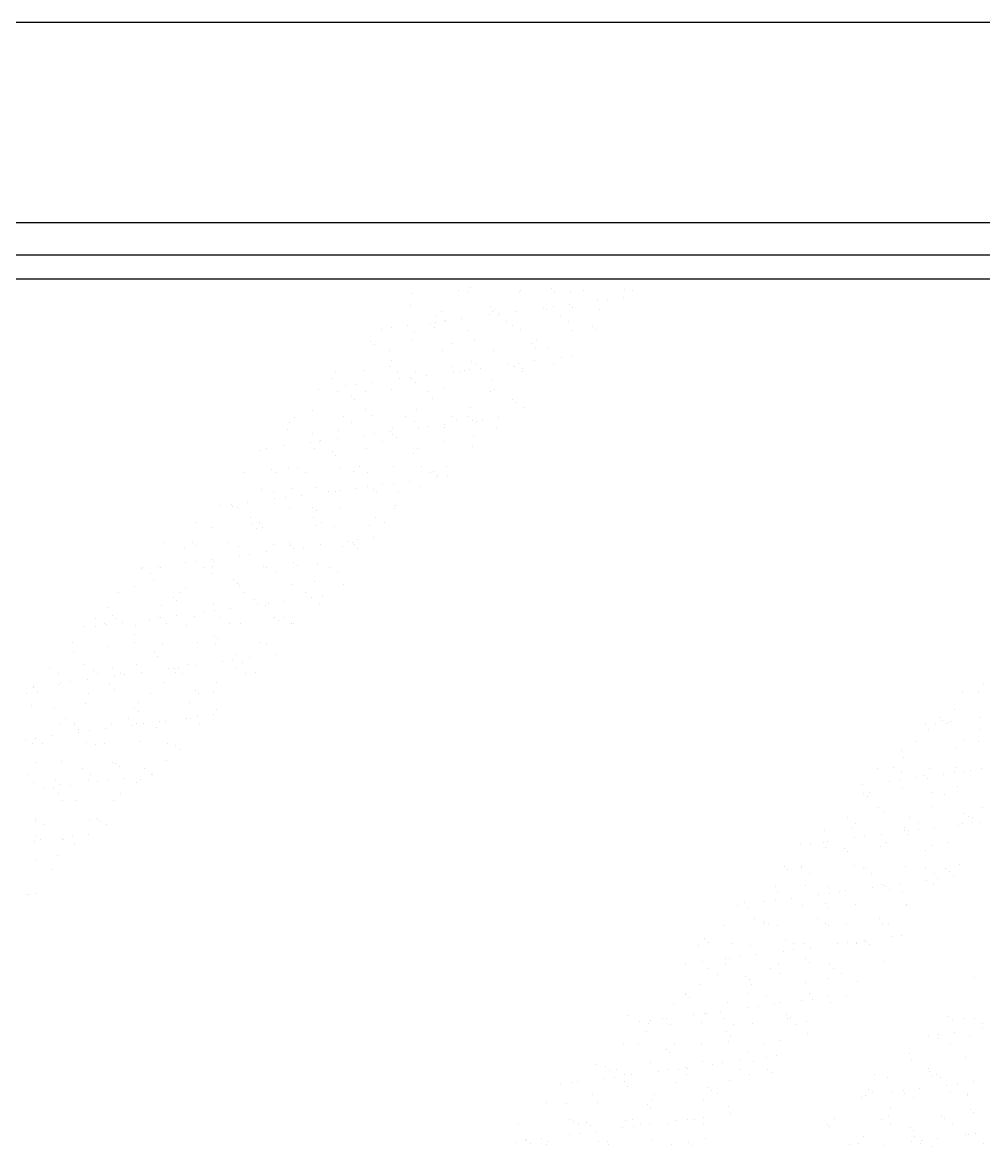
# Model space of a CAD drawing. Header units: inches. Extents: x 11.8 to 54.3, y 10.8 to 35.6.
# Drawn here: x 38.1933 to 38.433, y 29.279 to 29.5593 of the extents above; entities that cross this region are included whole.
import ezdxf

# ---------------------------------------------------------------- set-up
doc = ezdxf.new("R2010")
doc.units = ezdxf.units.IN
doc.header["$MEASUREMENT"] = 0
doc.layers.add('02', color=2, linetype='Continuous')

msp = doc.modelspace()

# ---------------------------------------------------------------- linework, layer by layer
at = {"layer": '02'}
for p, q in [((38.6717, 29.55934), (37.7767, 29.55934)), ((38.5727, 29.50934), (37.8767, 29.50934)), ((38.5627, 29.50134), (37.8867, 29.50134)), ((38.5567, 29.49534), (37.8927, 29.49534)), ((38.30203, 29.49246), (38.30203, 29.49246)), ((38.30517, 29.49316), (38.30517, 29.49316)), ((38.31727, 29.49233), (38.31727, 29.49233)), ((38.3176, 29.49249), (38.3176, 29.49249)), ((38.32518, 29.49299), (38.32518, 29.49299)), ((38.33006, 29.49227), (38.33006, 29.49227)), ((38.33317, 29.49252), (38.33317, 29.49252)), ((38.34356, 29.49276), (38.34356, 29.49276)), ((38.34548, 29.49255), (38.34548, 29.49255)), ((38.29067, 29.49168), (38.29067, 29.49168)), ((38.30418, 29.49217), (38.30418, 29.49217)), ((38.3261, 29.49215), (38.3261, 29.49215)), ((38.33661, 29.48995), (38.33661, 29.48995)), ((38.33921, 29.49029), (38.33921, 29.49029)), ((38.34328, 29.49083), (38.34328, 29.49083)), ((38.29014, 29.48878), (38.29014, 29.48878)), ((38.29773, 29.48722), (38.29773, 29.48722)), ((38.31015, 29.4886), (38.31015, 29.4886)), ((38.31052, 29.48716), (38.31052, 29.48716)), ((38.31107, 29.48776), (38.31107, 29.48776)), ((38.3123, 29.48675), (38.3123, 29.48675)), ((38.31636, 29.48728), (38.31636, 29.48728)), ((38.32315, 29.48818), (38.32315, 29.48818)), ((38.32403, 29.48765), (38.32403, 29.48765)), ((38.32576, 29.48852), (38.32576, 29.48852)), ((38.32982, 29.48906), (38.32982, 29.48906)), ((38.33045, 29.48816), (38.33045, 29.48816)), ((38.33712, 29.48781), (38.33712, 29.48781)), ((38.29512, 29.48422), (38.29512, 29.48422)), ((38.29624, 29.48463), (38.29624, 29.48463)), ((38.29636, 29.48612), (38.29636, 29.48612)), ((38.29847, 29.48478), (38.29847, 29.48478)), ((38.29884, 29.48498), (38.29884, 29.48498)), ((38.3029, 29.48551), (38.3029, 29.48551)), ((38.30969, 29.48641), (38.30969, 29.48641)), ((38.31193, 29.48615), (38.31193, 29.48615)), ((38.31404, 29.4848), (38.31404, 29.4848)), ((38.31542, 29.48377), (38.31542, 29.48377)), ((38.32751, 29.48618), (38.32751, 29.48618)), ((38.32961, 29.48483), (38.32961, 29.48483)), ((38.28278, 29.48286), (38.28278, 29.48286)), ((38.28538, 29.4832), (38.28538, 29.4832)), ((38.28944, 29.48374), (38.28944, 29.48374)), ((38.29099, 29.48205), (38.29099, 29.48205)), ((38.29604, 29.48337), (38.29604, 29.48337)), ((38.30449, 29.48253), (38.30449, 29.48253)), ((38.31758, 29.4827), (38.31758, 29.4827)), ((38.33037, 29.48264), (38.33037, 29.48264)), ((38.33543, 29.4836), (38.33543, 29.4836)), ((38.33635, 29.48276), (38.33635, 29.48276)), ((38.28009, 29.47983), (38.28009, 29.47983)), ((38.28101, 29.47898), (38.28101, 29.47898)), ((38.29049, 29.47991), (38.29049, 29.47991)), ((38.30039, 29.47939), (38.30039, 29.47939)), ((38.30606, 29.47994), (38.30606, 29.47994)), ((38.32039, 29.47921), (38.32039, 29.47921)), ((38.32132, 29.47837), (38.32132, 29.47837)), ((38.32163, 29.47997), (38.32163, 29.47997)), ((38.28496, 29.47742), (38.28496, 29.47742)), ((38.29805, 29.47759), (38.29805, 29.47759)), ((38.31084, 29.47753), (38.31084, 29.47753)), ((38.32434, 29.47801), (38.32434, 29.47801)), ((38.32776, 29.47584), (38.32776, 29.47584)), ((38.33037, 29.47618), (38.33037, 29.47618)), ((38.28483, 29.47357), (38.28483, 29.47357)), ((38.28536, 29.475), (38.28536, 29.475)), ((38.3004, 29.4736), (38.3004, 29.4736)), ((38.30345, 29.47264), (38.30345, 29.47264)), ((38.30481, 29.4729), (38.30481, 29.4729)), ((38.30536, 29.47482), (38.30536, 29.47482)), ((38.30629, 29.47398), (38.30629, 29.47398)), ((38.30751, 29.47317), (38.30751, 29.47317)), ((38.3143, 29.47407), (38.3143, 29.47407)), ((38.31597, 29.47363), (38.31597, 29.47363)), ((38.31691, 29.47441), (38.31691, 29.47441)), ((38.3179, 29.47307), (38.3179, 29.47307)), ((38.32097, 29.47494), (38.32097, 29.47494)), ((38.32567, 29.47438), (38.32567, 29.47438)), ((38.27033, 29.47061), (38.27033, 29.47061)), ((38.27137, 29.4722), (38.27137, 29.4722)), ((38.27851, 29.47247), (38.27851, 29.47247)), ((38.28694, 29.47223), (38.28694, 29.47223)), ((38.28739, 29.47052), (38.28739, 29.47052)), ((38.28999, 29.47087), (38.28999, 29.47087)), ((38.29033, 29.47044), (38.29033, 29.47044)), ((38.2913, 29.47241), (38.2913, 29.47241)), ((38.29405, 29.4714), (38.29405, 29.4714)), ((38.30085, 29.47229), (38.30085, 29.47229)), ((38.30251, 29.47226), (38.30251, 29.47226)), ((38.31064, 29.46999), (38.31064, 29.46999)), ((38.31808, 29.47228), (38.31808, 29.47228)), ((38.26714, 29.46786), (38.26714, 29.46786)), ((38.27177, 29.4673), (38.27177, 29.4673)), ((38.27393, 29.46875), (38.27393, 29.46875)), ((38.27653, 29.46909), (38.27653, 29.46909)), ((38.27896, 29.46736), (38.27896, 29.46736)), ((38.2806, 29.46963), (38.2806, 29.46963)), ((38.28527, 29.46779), (38.28527, 29.46779)), ((38.29126, 29.46959), (38.29126, 29.46959)), ((38.29453, 29.46739), (38.29453, 29.46739)), ((38.29836, 29.46795), (38.29836, 29.46795)), ((38.3101, 29.46742), (38.3101, 29.46742)), ((38.31115, 29.46789), (38.31115, 29.46789)), ((38.2753, 29.46605), (38.2753, 29.46605)), ((38.27622, 29.4652), (38.27622, 29.4652)), ((38.29561, 29.46561), (38.29561, 29.46561)), ((38.31561, 29.46543), (38.31561, 29.46543)), ((38.31653, 29.46459), (38.31653, 29.46459)), ((38.26574, 29.46267), (38.26574, 29.46267)), ((38.27883, 29.46284), (38.27883, 29.46284)), ((38.29162, 29.46278), (38.29162, 29.46278)), ((38.30512, 29.46326), (38.30512, 29.46326)), ((38.31821, 29.46343), (38.31821, 29.46343)), ((38.25984, 29.45965), (38.25984, 29.45965)), ((38.26119, 29.46082), (38.26119, 29.46082)), ((38.2733, 29.46102), (38.2733, 29.46102)), ((38.27541, 29.45968), (38.27541, 29.45968)), ((38.28057, 29.46122), (38.28057, 29.46122)), ((38.28887, 29.46105), (38.28887, 29.46105)), ((38.29098, 29.45971), (38.29098, 29.45971)), ((38.29866, 29.45906), (38.29866, 29.45906)), ((38.30058, 29.46105), (38.30058, 29.46105)), ((38.3015, 29.4602), (38.3015, 29.4602)), ((38.30444, 29.46108), (38.30444, 29.46108)), ((38.30546, 29.45996), (38.30546, 29.45996)), ((38.30655, 29.45973), (38.30655, 29.45973)), ((38.30806, 29.4603), (38.30806, 29.4603)), ((38.31212, 29.46083), (38.31212, 29.46083)), ((38.25929, 29.45773), (38.25929, 29.45773)), ((38.26554, 29.45683), (38.26554, 29.45683)), ((38.27209, 29.45766), (38.27209, 29.45766)), ((38.27854, 29.45641), (38.27854, 29.45641)), ((38.28114, 29.45675), (38.28114, 29.45675)), ((38.28521, 29.45729), (38.28521, 29.45729)), ((38.28555, 29.45666), (38.28555, 29.45666)), ((38.28559, 29.45815), (38.28559, 29.45815)), ((38.28647, 29.45581), (38.28647, 29.45581)), ((38.292, 29.45818), (38.292, 29.45818)), ((38.2946, 29.45853), (38.2946, 29.45853)), ((38.29868, 29.45832), (38.29868, 29.45832)), ((38.30585, 29.45622), (38.30585, 29.45622)), ((38.31147, 29.45826), (38.31147, 29.45826)), ((38.25422, 29.45321), (38.25422, 29.45321)), ((38.25829, 29.45375), (38.25829, 29.45375)), ((38.26508, 29.45464), (38.26508, 29.45464)), ((38.26606, 29.45304), (38.26606, 29.45304)), ((38.26743, 29.45481), (38.26743, 29.45481)), ((38.26768, 29.45498), (38.26768, 29.45498)), ((38.27175, 29.45552), (38.27175, 29.45552)), ((38.27914, 29.45321), (38.27914, 29.45321)), ((38.283, 29.45484), (38.283, 29.45484)), ((38.29193, 29.45314), (38.29193, 29.45314)), ((38.29857, 29.45487), (38.29857, 29.45487)), ((38.30544, 29.45363), (38.30544, 29.45363)), ((38.25255, 29.45255), (38.25255, 29.45255)), ((38.27052, 29.45227), (38.27052, 29.45227)), ((38.27144, 29.45142), (38.27144, 29.45142)), ((38.29082, 29.45183), (38.29082, 29.45183)), ((38.25549, 29.44788), (38.25549, 29.44788)), ((38.25961, 29.44809), (38.25961, 29.44809)), ((38.26177, 29.44847), (38.26177, 29.44847)), ((38.2724, 29.44803), (38.2724, 29.44803)), ((38.27579, 29.44744), (38.27579, 29.44744)), ((38.27734, 29.4485), (38.27734, 29.4485)), ((38.2859, 29.44852), (38.2859, 29.44852)), ((38.29291, 29.44853), (38.29291, 29.44853)), ((38.29899, 29.44868), (38.29899, 29.44868)), ((38.2483, 29.4471), (38.2483, 29.4471)), ((38.25641, 29.44704), (38.25641, 29.44704)), ((38.26387, 29.44713), (38.26387, 29.44713)), ((38.27945, 29.44716), (38.27945, 29.44716)), ((38.28982, 29.44495), (38.28982, 29.44495)), ((38.29502, 29.44719), (38.29502, 29.44719)), ((38.2958, 29.44727), (38.2958, 29.44727)), ((38.29661, 29.44585), (38.29661, 29.44585)), ((38.29672, 29.44642), (38.29672, 29.44642)), ((38.29921, 29.44619), (38.29921, 29.44619)), ((38.25287, 29.44292), (38.25287, 29.44292)), ((38.25589, 29.44227), (38.25589, 29.44227)), ((38.26076, 29.44305), (38.26076, 29.44305)), ((38.26637, 29.4434), (38.26637, 29.4434)), ((38.26969, 29.4423), (38.26969, 29.4423)), ((38.27147, 29.44229), (38.27147, 29.44229)), ((38.27229, 29.44264), (38.27229, 29.44264)), ((38.27636, 29.44318), (38.27636, 29.44318)), ((38.27946, 29.44357), (38.27946, 29.44357)), ((38.28077, 29.44288), (38.28077, 29.44288)), ((38.28169, 29.44203), (38.28169, 29.44203)), ((38.28315, 29.44407), (38.28315, 29.44407)), ((38.28575, 29.44442), (38.28575, 29.44442)), ((38.28704, 29.44232), (38.28704, 29.44232)), ((38.29225, 29.44351), (38.29225, 29.44351)), ((38.24537, 29.4391), (38.24537, 29.4391)), ((38.24944, 29.43964), (38.24944, 29.43964)), ((38.25623, 29.44053), (38.25623, 29.44053)), ((38.25883, 29.44087), (38.25883, 29.44087)), ((38.2629, 29.44141), (38.2629, 29.44141)), ((38.24277, 29.43876), (38.24277, 29.43876)), ((38.24573, 29.43866), (38.24573, 29.43866)), ((38.24684, 29.43829), (38.24684, 29.43829)), ((38.25992, 29.43846), (38.25992, 29.43846)), ((38.26574, 29.43849), (38.26574, 29.43849)), ((38.26666, 29.43765), (38.26666, 29.43765)), ((38.27272, 29.4384), (38.27272, 29.4384)), ((38.28604, 29.43805), (38.28604, 29.43805)), ((38.28622, 29.43888), (38.28622, 29.43888)), ((38.23677, 29.43455), (38.23677, 29.43455)), ((38.24039, 29.43334), (38.24039, 29.43334)), ((38.25023, 29.43592), (38.25023, 29.43592)), ((38.25071, 29.4341), (38.25071, 29.4341)), ((38.25234, 29.43458), (38.25234, 29.43458)), ((38.2658, 29.43595), (38.2658, 29.43595)), ((38.26669, 29.43377), (38.26669, 29.43377)), ((38.26791, 29.43461), (38.26791, 29.43461)), ((38.27101, 29.43366), (38.27101, 29.43366)), ((38.27977, 29.43394), (38.27977, 29.43394)), ((38.28138, 29.43598), (38.28138, 29.43598)), ((38.28348, 29.43464), (38.28348, 29.43464)), ((38.25163, 29.43326), (38.25163, 29.43326)), ((38.25318, 29.43328), (38.25318, 29.43328)), ((38.28097, 29.43084), (38.28097, 29.43084)), ((38.22879, 29.42969), (38.22879, 29.42969)), ((38.23365, 29.42817), (38.23365, 29.42817)), ((38.23568, 29.42971), (38.23568, 29.42971)), ((38.2366, 29.42887), (38.2366, 29.42887)), ((38.24436, 29.42972), (38.24436, 29.42972)), ((38.24715, 29.42866), (38.24715, 29.42866)), ((38.25598, 29.42927), (38.25598, 29.42927)), ((38.25993, 29.42974), (38.25993, 29.42974)), ((38.26024, 29.42882), (38.26024, 29.42882)), ((38.26084, 29.42819), (38.26084, 29.42819)), ((38.26344, 29.42853), (38.26344, 29.42853)), ((38.26751, 29.42907), (38.26751, 29.42907)), ((38.27303, 29.42876), (38.27303, 29.42876)), ((38.2743, 29.42996), (38.2743, 29.42996)), ((38.2755, 29.42977), (38.2755, 29.42977)), ((38.27599, 29.4291), (38.27599, 29.4291)), ((38.2769, 29.43031), (38.2769, 29.43031)), ((38.27691, 29.42825), (38.27691, 29.42825)), ((38.23652, 29.42499), (38.23652, 29.42499)), ((38.24059, 29.42552), (38.24059, 29.42552)), ((38.24738, 29.42642), (38.24738, 29.42642)), ((38.24998, 29.42676), (38.24998, 29.42676)), ((38.25405, 29.4273), (38.25405, 29.4273)), ((38.22307, 29.42322), (38.22307, 29.42322)), ((38.22313, 29.42335), (38.22313, 29.42335)), ((38.22713, 29.42375), (38.22713, 29.42375)), ((38.22762, 29.42354), (38.22762, 29.42354)), ((38.23392, 29.42465), (38.23392, 29.42465)), ((38.2387, 29.42337), (38.2387, 29.42337)), ((38.24071, 29.42371), (38.24071, 29.42371)), ((38.24095, 29.42488), (38.24095, 29.42488)), ((38.2535, 29.42365), (38.2535, 29.42365)), ((38.25427, 29.4234), (38.25427, 29.4234)), ((38.26096, 29.42471), (38.26096, 29.42471)), ((38.26188, 29.42387), (38.26188, 29.42387)), ((38.267, 29.42414), (38.267, 29.42414)), ((38.26984, 29.42343), (38.26984, 29.42343)), ((38.22524, 29.422), (38.22524, 29.422)), ((38.22592, 29.42049), (38.22592, 29.42049)), ((38.24081, 29.42203), (38.24081, 29.42203)), ((38.24592, 29.42032), (38.24592, 29.42032)), ((38.24685, 29.41948), (38.24685, 29.41948)), ((38.25638, 29.42206), (38.25638, 29.42206)), ((38.26623, 29.41988), (38.26623, 29.41988)), ((38.27195, 29.42209), (38.27195, 29.42209)), ((38.21726, 29.41714), (38.21726, 29.41714)), ((38.22117, 29.4186), (38.22117, 29.4186)), ((38.23283, 29.41717), (38.23283, 29.41717)), ((38.23396, 29.41854), (38.23396, 29.41854)), ((38.24747, 29.41902), (38.24747, 29.41902)), ((38.2484, 29.4172), (38.2484, 29.4172)), ((38.26055, 29.41919), (38.26055, 29.41919)), ((38.26397, 29.41722), (38.26397, 29.41722)), ((38.27335, 29.41913), (38.27335, 29.41913)), ((38.22793, 29.41391), (38.22793, 29.41391)), ((38.23089, 29.41593), (38.23089, 29.41593)), ((38.23182, 29.41509), (38.23182, 29.41509)), ((38.24102, 29.41408), (38.24102, 29.41408)), ((38.2512, 29.41549), (38.2512, 29.41549)), ((38.25199, 29.41408), (38.25199, 29.41408)), ((38.25381, 29.41402), (38.25381, 29.41402)), ((38.25459, 29.41442), (38.25459, 29.41442)), ((38.25866, 29.41496), (38.25866, 29.41496)), ((38.26545, 29.41585), (38.26545, 29.41585)), ((38.26732, 29.4145), (38.26732, 29.4145)), ((38.26805, 29.41619), (38.26805, 29.41619)), ((38.21443, 29.41342), (38.21443, 29.41342)), ((38.21586, 29.41155), (38.21586, 29.41155)), ((38.22768, 29.41088), (38.22768, 29.41088)), ((38.23174, 29.41141), (38.23174, 29.41141)), ((38.23617, 29.4111), (38.23617, 29.4111)), ((38.23853, 29.41231), (38.23853, 29.41231)), ((38.24113, 29.41265), (38.24113, 29.41265)), ((38.2452, 29.41319), (38.2452, 29.41319)), ((38.25617, 29.41093), (38.25617, 29.41093)), ((38.25831, 29.41088), (38.25831, 29.41088)), ((38.2084, 29.4088), (38.2084, 29.4088)), ((38.2116, 29.4108), (38.2116, 29.4108)), ((38.21161, 29.40876), (38.21161, 29.40876)), ((38.21371, 29.40945), (38.21371, 29.40945)), ((38.21422, 29.40911), (38.21422, 29.40911)), ((38.21679, 29.4107), (38.21679, 29.4107)), ((38.21828, 29.40964), (38.21828, 29.40964)), ((38.22149, 29.40896), (38.22149, 29.40896)), ((38.22507, 29.41054), (38.22507, 29.41054)), ((38.22717, 29.41083), (38.22717, 29.41083)), ((38.22928, 29.40948), (38.22928, 29.40948)), ((38.23428, 29.4089), (38.23428, 29.4089)), ((38.24274, 29.41085), (38.24274, 29.41085)), ((38.24485, 29.40951), (38.24485, 29.40951)), ((38.24778, 29.40939), (38.24778, 29.40939)), ((38.25709, 29.41009), (38.25709, 29.41009)), ((38.26042, 29.40954), (38.26042, 29.40954)), ((38.26087, 29.40956), (38.26087, 29.40956)), ((38.22114, 29.40672), (38.22114, 29.40672)), ((38.24114, 29.40654), (38.24114, 29.40654)), ((38.24206, 29.4057), (38.24206, 29.4057)), ((38.20573, 29.40459), (38.20573, 29.40459)), ((38.21474, 29.40379), (38.21474, 29.40379)), ((38.2213, 29.40462), (38.2213, 29.40462)), ((38.22825, 29.40428), (38.22825, 29.40428)), ((38.23687, 29.40465), (38.23687, 29.40465)), ((38.24134, 29.40444), (38.24134, 29.40444)), ((38.25244, 29.40468), (38.25244, 29.40468)), ((38.25413, 29.40438), (38.25413, 29.40438)), ((38.2061, 29.40233), (38.2061, 29.40233)), ((38.22611, 29.40216), (38.22611, 29.40216)), ((38.22703, 29.40131), (38.22703, 29.40131)), ((38.24314, 29.39997), (38.24314, 29.39997)), ((38.24574, 29.40031), (38.24574, 29.40031)), ((38.24641, 29.40171), (38.24641, 29.40171)), ((38.2481, 29.39975), (38.2481, 29.39975)), ((38.24981, 29.40085), (38.24981, 29.40085)), ((38.2566, 29.40174), (38.2566, 29.40174)), ((38.20007, 29.39825), (38.20007, 29.39825)), ((38.20217, 29.39691), (38.20217, 29.39691)), ((38.20871, 29.39916), (38.20871, 29.39916)), ((38.21108, 29.39777), (38.21108, 29.39777)), ((38.212, 29.39692), (38.212, 29.39692)), ((38.21564, 29.39828), (38.21564, 29.39828)), ((38.21774, 29.39693), (38.21774, 29.39693)), ((38.2218, 29.39933), (38.2218, 29.39933)), ((38.22289, 29.3973), (38.22289, 29.3973)), ((38.22968, 29.3982), (38.22968, 29.3982)), ((38.23121, 29.39831), (38.23121, 29.39831)), ((38.23138, 29.39732), (38.23138, 29.39732)), ((38.23229, 29.39854), (38.23229, 29.39854)), ((38.23332, 29.39696), (38.23332, 29.39696)), ((38.23459, 29.39927), (38.23459, 29.39927)), ((38.23635, 29.39908), (38.23635, 29.39908)), ((38.24678, 29.39833), (38.24678, 29.39833)), ((38.24889, 29.39699), (38.24889, 29.39699)), ((38.25139, 29.39715), (38.25139, 29.39715)), ((38.20227, 29.39422), (38.20227, 29.39422)), ((38.20277, 29.39465), (38.20277, 29.39465)), ((38.20537, 29.395), (38.20537, 29.395)), ((38.20943, 29.39553), (38.20943, 29.39553)), ((38.21506, 29.39415), (38.21506, 29.39415)), ((38.21622, 29.39643), (38.21622, 29.39643)), ((38.21883, 29.39677), (38.21883, 29.39677)), ((38.22856, 29.39464), (38.22856, 29.39464)), ((38.24165, 29.39481), (38.24165, 29.39481)), ((38.43293, 29.39425), (38.43293, 29.39425)), ((38.19419, 29.39204), (38.19419, 29.39204)), ((38.19597, 29.39376), (38.19597, 29.39376)), ((38.19605, 29.39338), (38.19605, 29.39338)), ((38.19697, 29.39253), (38.19697, 29.39253)), ((38.20976, 29.39207), (38.20976, 29.39207)), ((38.21635, 29.39294), (38.21635, 29.39294)), ((38.22534, 29.3921), (38.22534, 29.3921)), ((38.23636, 29.39276), (38.23636, 29.39276)), ((38.23728, 29.39192), (38.23728, 29.39192)), ((38.24091, 29.39213), (38.24091, 29.39213)), ((38.42775, 29.39247), (38.42775, 29.39247)), ((38.43182, 29.39259), (38.43182, 29.39259)), ((38.19552, 29.38904), (38.19552, 29.38904)), ((38.20132, 29.38855), (38.20132, 29.38855)), ((38.20903, 29.38953), (38.20903, 29.38953)), ((38.22212, 29.3897), (38.22212, 29.3897)), ((38.23491, 29.38963), (38.23491, 29.38963)), ((38.2041, 29.38573), (38.2041, 29.38573)), ((38.21967, 29.38576), (38.21967, 29.38576)), ((38.22133, 29.38838), (38.22133, 29.38838)), ((38.22225, 29.38753), (38.22225, 29.38753)), ((38.23429, 29.38586), (38.23429, 29.38586)), ((38.23525, 29.38579), (38.23525, 29.38579)), ((38.2369, 29.3862), (38.2369, 29.3862)), ((38.24096, 29.38674), (38.24096, 29.38674)), ((38.24163, 29.38793), (38.24163, 29.38793)), ((38.42209, 29.38612), (38.42209, 29.38612)), ((38.42579, 29.38797), (38.42579, 29.38797)), ((38.43194, 29.38599), (38.43194, 29.38599)), ((38.20258, 29.38458), (38.20258, 29.38458)), ((38.20621, 29.38439), (38.20621, 29.38439)), ((38.2063, 29.38399), (38.2063, 29.38399)), ((38.20722, 29.38314), (38.20722, 29.38314)), ((38.21404, 29.38319), (38.21404, 29.38319)), ((38.21537, 29.38452), (38.21537, 29.38452)), ((38.22083, 29.38409), (38.22083, 29.38409)), ((38.22178, 29.38441), (38.22178, 29.38441)), ((38.22344, 29.38443), (38.22344, 29.38443)), ((38.2266, 29.38355), (38.2266, 29.38355)), ((38.2275, 29.38496), (38.2275, 29.38496)), ((38.22888, 29.38501), (38.22888, 29.38501)), ((38.23735, 29.38444), (38.23735, 29.38444)), ((38.41848, 29.38422), (38.41848, 29.38422)), ((38.41935, 29.38302), (38.41935, 29.38302)), ((38.42108, 29.38456), (38.42108, 29.38456)), ((38.42288, 29.38531), (38.42288, 29.38531)), ((38.4238, 29.38446), (38.4238, 29.38446)), ((38.4242, 29.38478), (38.4242, 29.38478)), ((38.42515, 29.38509), (38.42515, 29.38509)), ((38.43214, 29.38296), (38.43214, 29.38296)), ((38.19392, 29.38054), (38.19392, 29.38054)), ((38.19652, 29.38089), (38.19652, 29.38089)), ((38.20058, 29.38142), (38.20058, 29.38142)), ((38.20738, 29.38231), (38.20738, 29.38231)), ((38.20998, 29.38266), (38.20998, 29.38266)), ((38.22243, 29.38006), (38.22243, 29.38006)), ((38.42815, 29.38048), (38.42815, 29.38048)), ((38.19584, 29.37941), (38.19584, 29.37941)), ((38.19823, 29.37952), (38.19823, 29.37952)), ((38.20934, 29.37989), (38.20934, 29.37989)), ((38.21157, 29.37916), (38.21157, 29.37916)), ((38.2138, 29.37955), (38.2138, 29.37955)), ((38.22937, 29.37958), (38.22937, 29.37958)), ((38.23158, 29.37899), (38.23158, 29.37899)), ((38.2325, 29.37814), (38.2325, 29.37814)), ((38.4126, 29.37785), (38.4126, 29.37785)), ((38.41622, 29.37992), (38.41622, 29.37992)), ((38.42611, 29.37833), (38.42611, 29.37833)), ((38.43179, 29.37995), (38.43179, 29.37995)), ((38.19654, 29.37477), (38.19654, 29.37477)), ((38.2029, 29.37495), (38.2029, 29.37495)), ((38.21569, 29.37489), (38.21569, 29.37489)), ((38.21655, 29.3746), (38.21655, 29.3746)), ((38.22919, 29.37537), (38.22919, 29.37537)), ((38.41312, 29.37609), (38.41312, 29.37609)), ((38.19468, 29.37184), (38.19468, 29.37184)), ((38.20814, 29.37321), (38.20814, 29.37321)), ((38.21025, 29.37186), (38.21025, 29.37186)), ((38.21747, 29.37375), (38.21747, 29.37375)), ((38.22371, 29.37324), (38.22371, 29.37324)), ((38.22544, 29.37175), (38.22544, 29.37175)), ((38.22582, 29.37189), (38.22582, 29.37189)), ((38.40657, 29.37322), (38.40657, 29.37322)), ((38.41056, 29.37358), (38.41056, 29.37358)), ((38.41267, 29.37223), (38.41267, 29.37223)), ((38.41966, 29.37339), (38.41966, 29.37339)), ((38.42309, 29.37188), (38.42309, 29.37188)), ((38.42569, 29.37222), (38.42569, 29.37222)), ((38.42613, 29.3736), (38.42613, 29.3736)), ((38.42824, 29.37226), (38.42824, 29.37226)), ((38.42976, 29.37275), (38.42976, 29.37275)), ((38.43245, 29.37333), (38.43245, 29.37333)), ((38.19615, 29.36977), (38.19615, 29.36977)), ((38.20152, 29.37021), (38.20152, 29.37021)), ((38.20244, 29.36936), (38.20244, 29.36936)), ((38.20519, 29.36908), (38.20519, 29.36908)), ((38.20966, 29.37026), (38.20966, 29.37026)), ((38.21199, 29.36998), (38.21199, 29.36998)), ((38.21459, 29.37032), (38.21459, 29.37032)), ((38.21865, 29.37085), (38.21865, 29.37085)), ((38.22182, 29.36977), (38.22182, 29.36977)), ((38.22275, 29.37043), (38.22275, 29.37043)), ((38.40284, 29.36921), (38.40284, 29.36921)), ((38.40963, 29.3701), (38.40963, 29.3701)), ((38.41223, 29.37045), (38.41223, 29.37045)), ((38.4163, 29.37098), (38.4163, 29.37098)), ((38.41809, 29.37153), (38.41809, 29.37153)), ((38.41902, 29.37068), (38.41902, 29.37068)), ((38.19853, 29.3682), (38.19853, 29.3682)), ((38.20113, 29.36855), (38.20113, 29.36855)), ((38.20227, 29.367), (38.20227, 29.367)), ((38.21784, 29.36703), (38.21784, 29.36703)), ((38.40306, 29.36714), (38.40306, 29.36714)), ((38.40398, 29.36629), (38.40398, 29.36629)), ((38.40469, 29.36737), (38.40469, 29.36737)), ((38.41292, 29.36821), (38.41292, 29.36821)), ((38.42026, 29.3674), (38.42026, 29.3674)), ((38.42337, 29.3667), (38.42337, 29.3667)), ((38.42642, 29.3687), (38.42642, 29.3687)), ((38.20321, 29.36531), (38.20321, 29.36531)), ((38.20679, 29.36538), (38.20679, 29.36538)), ((38.216, 29.36525), (38.216, 29.36525)), ((38.40689, 29.36359), (38.40689, 29.36359)), ((38.41998, 29.36375), (38.41998, 29.36375)), ((38.43277, 29.36369), (38.43277, 29.36369)), ((38.19661, 29.36066), (38.19661, 29.36066)), ((38.20997, 29.36063), (38.20997, 29.36063)), ((38.21176, 29.36082), (38.21176, 29.36082)), ((38.21218, 29.36069), (38.21218, 29.36069)), ((38.39903, 29.36103), (38.39903, 29.36103)), ((38.40833, 29.36231), (38.40833, 29.36231)), ((38.4146, 29.36106), (38.4146, 29.36106)), ((38.42834, 29.36214), (38.42834, 29.36214)), ((38.42926, 29.36129), (38.42926, 29.36129)), ((38.43017, 29.36108), (38.43017, 29.36108)), ((38.19647, 29.36014), (38.19647, 29.36014)), ((38.19872, 29.35932), (38.19872, 29.35932)), ((38.21269, 29.35997), (38.21269, 29.35997)), ((38.21429, 29.35934), (38.21429, 29.35934)), ((38.3933, 29.35792), (38.3933, 29.35792)), ((38.40044, 29.35864), (38.40044, 29.35864)), ((38.40114, 29.35968), (38.40114, 29.35968)), ((38.41323, 29.35858), (38.41323, 29.35858)), ((38.41331, 29.35775), (38.41331, 29.35775)), ((38.41424, 29.35777), (38.41424, 29.35777)), ((38.41671, 29.35971), (38.41671, 29.35971)), ((38.41684, 29.35811), (38.41684, 29.35811)), ((38.42091, 29.35864), (38.42091, 29.35864)), ((38.42674, 29.35907), (38.42674, 29.35907)), ((38.4277, 29.35954), (38.4277, 29.35954)), ((38.4303, 29.35988), (38.4303, 29.35988)), ((38.43228, 29.35974), (38.43228, 29.35974)), ((38.19635, 29.35497), (38.19635, 29.35497)), ((38.19673, 29.35643), (38.19673, 29.35643)), ((38.19766, 29.35558), (38.19766, 29.35558)), ((38.20314, 29.35587), (38.20314, 29.35587)), ((38.20353, 29.35568), (38.20353, 29.35568)), ((38.20574, 29.35621), (38.20574, 29.35621)), ((38.2098, 29.35674), (38.2098, 29.35674)), ((38.39316, 29.35482), (38.39316, 29.35482)), ((38.39399, 29.3551), (38.39399, 29.3551)), ((38.40078, 29.35599), (38.40078, 29.35599)), ((38.40338, 29.35634), (38.40338, 29.35634)), ((38.40745, 29.35687), (38.40745, 29.35687)), ((38.40873, 29.35485), (38.40873, 29.35485)), ((38.41423, 29.3569), (38.41423, 29.3569)), ((38.4243, 29.35488), (38.4243, 29.35488)), ((38.20631, 29.35448), (38.20631, 29.35448)), ((38.38732, 29.35422), (38.38732, 29.35422)), ((38.38992, 29.35456), (38.38992, 29.35456)), ((38.3937, 29.35347), (38.3937, 29.35347)), ((38.39828, 29.35336), (38.39828, 29.35336)), ((38.3992, 29.35252), (38.3992, 29.35252)), ((38.4072, 29.35395), (38.4072, 29.35395)), ((38.41858, 29.35292), (38.41858, 29.35292)), ((38.42029, 29.35412), (38.42029, 29.35412)), ((38.19678, 29.35051), (38.19678, 29.35051)), ((38.20201, 29.3516), (38.20201, 29.3516)), ((38.42705, 29.34943), (38.42705, 29.34943)), ((38.20065, 29.34814), (38.20065, 29.34814)), ((38.38325, 29.34897), (38.38325, 29.34897)), ((38.38417, 29.34813), (38.38417, 29.34813)), ((38.3875, 29.34848), (38.3875, 29.34848)), ((38.38767, 29.34884), (38.38767, 29.34884)), ((38.3896, 29.34713), (38.3896, 29.34713)), ((38.40076, 29.34901), (38.40076, 29.34901)), ((38.40307, 29.34851), (38.40307, 29.34851)), ((38.40355, 29.34853), (38.40355, 29.34853)), ((38.40518, 29.34716), (38.40518, 29.34716)), ((38.41355, 29.34894), (38.41355, 29.34894)), ((38.41864, 29.34853), (38.41864, 29.34853)), ((38.42075, 29.34719), (38.42075, 29.34719)), ((38.42356, 29.34836), (38.42356, 29.34836)), ((38.42448, 29.34751), (38.42448, 29.34751)), ((38.38122, 29.34389), (38.38122, 29.34389)), ((38.38852, 29.34414), (38.38852, 29.34414)), ((38.39401, 29.34383), (38.39401, 29.34383)), ((38.40539, 29.34366), (38.40539, 29.34366)), ((38.40752, 29.34432), (38.40752, 29.34432)), ((38.40799, 29.344), (38.40799, 29.344)), ((38.40853, 29.34397), (38.40853, 29.34397)), ((38.41206, 29.34453), (38.41206, 29.34453)), ((38.41885, 29.34543), (38.41885, 29.34543)), ((38.42061, 29.34449), (38.42061, 29.34449)), ((38.42145, 29.34577), (38.42145, 29.34577)), ((38.42552, 29.3463), (38.42552, 29.3463)), ((38.19429, 29.34175), (38.19429, 29.34175)), ((38.19478, 29.34193), (38.19478, 29.34193)), ((38.19689, 29.3421), (38.19689, 29.3421)), ((38.38162, 29.34227), (38.38162, 29.34227)), ((38.38514, 29.34099), (38.38514, 29.34099)), ((38.39193, 29.34188), (38.39193, 29.34188)), ((38.39453, 29.34223), (38.39453, 29.34223)), ((38.39719, 29.3423), (38.39719, 29.3423)), ((38.3986, 29.34276), (38.3986, 29.34276)), ((38.40945, 29.34312), (38.40945, 29.34312)), ((38.41277, 29.34233), (38.41277, 29.34233)), ((38.37168, 29.33922), (38.37168, 29.33922)), ((38.37349, 29.33975), (38.37349, 29.33975)), ((38.37448, 29.33872), (38.37448, 29.33872)), ((38.37847, 29.34011), (38.37847, 29.34011)), ((38.38108, 29.34045), (38.38108, 29.34045)), ((38.38798, 29.33921), (38.38798, 29.33921)), ((38.3935, 29.33958), (38.3935, 29.33958)), ((38.39442, 29.33874), (38.39442, 29.33874)), ((38.40107, 29.33937), (38.40107, 29.33937)), ((38.4138, 29.33914), (38.4138, 29.33914)), ((38.41386, 29.33931), (38.41386, 29.33931)), ((38.37596, 29.33593), (38.37596, 29.33593)), ((38.37847, 29.33519), (38.37847, 29.33519)), ((38.39153, 29.33596), (38.39153, 29.33596)), ((38.4071, 29.33599), (38.4071, 29.33599)), ((38.36845, 29.33409), (38.36845, 29.33409)), ((38.37807, 29.33459), (38.37807, 29.33459)), ((38.37939, 29.33435), (38.37939, 29.33435)), ((38.38154, 29.33426), (38.38154, 29.33426)), ((38.39364, 29.33461), (38.39364, 29.33461)), ((38.39433, 29.3342), (38.39433, 29.3342)), ((38.39877, 29.33475), (38.39877, 29.33475)), ((38.40783, 29.33468), (38.40783, 29.33468)), ((38.40921, 29.33464), (38.40921, 29.33464)), ((38.36344, 29.3308), (38.36344, 29.3308)), ((38.36436, 29.32996), (38.36436, 29.32996)), ((38.37009, 29.32972), (38.37009, 29.32972)), ((38.38374, 29.33036), (38.38374, 29.33036)), ((38.38566, 29.32975), (38.38566, 29.32975)), ((38.39914, 29.32989), (38.39914, 29.32989)), ((38.40123, 29.32978), (38.40123, 29.32978)), ((38.40139, 29.32974), (38.40139, 29.32974)), ((38.40321, 29.33042), (38.40321, 29.33042)), ((38.40375, 29.33019), (38.40375, 29.33019)), ((38.41, 29.33132), (38.41, 29.33132)), ((38.4126, 29.33166), (38.4126, 29.33166)), ((38.362, 29.32915), (38.362, 29.32915)), ((38.37479, 29.32908), (38.37479, 29.32908)), ((38.37629, 29.32688), (38.37629, 29.32688)), ((38.38308, 29.32777), (38.38308, 29.32777)), ((38.38569, 29.32812), (38.38569, 29.32812)), ((38.3883, 29.32957), (38.3883, 29.32957)), ((38.38975, 29.32865), (38.38975, 29.32865)), ((38.39654, 29.32954), (38.39654, 29.32954)), ((38.40467, 29.32935), (38.40467, 29.32935)), ((38.35877, 29.32457), (38.35877, 29.32457)), ((38.36283, 29.32511), (38.36283, 29.32511)), ((38.36871, 29.32597), (38.36871, 29.32597)), ((38.36877, 29.32446), (38.36877, 29.32446)), ((38.36962, 29.326), (38.36962, 29.326)), ((38.37223, 29.32634), (38.37223, 29.32634)), ((38.38185, 29.32462), (38.38185, 29.32462)), ((38.38872, 29.3258), (38.38872, 29.3258)), ((38.38964, 29.32496), (38.38964, 29.32496)), ((38.39464, 29.32456), (38.39464, 29.32456)), ((38.40815, 29.32505), (38.40815, 29.32505)), ((38.36443, 29.32338), (38.36443, 29.32338)), ((38.36654, 29.32204), (38.36654, 29.32204)), ((38.37369, 29.32141), (38.37369, 29.32141)), ((38.38, 29.32341), (38.38, 29.32341)), ((38.38211, 29.32207), (38.38211, 29.32207)), ((38.39557, 29.32344), (38.39557, 29.32344)), ((38.39768, 29.32209), (38.39768, 29.32209)), ((38.36232, 29.31951), (38.36232, 29.31951)), ((38.37461, 29.32057), (38.37461, 29.32057)), ((38.37511, 29.31945), (38.37511, 29.31945)), ((38.38861, 29.31994), (38.38861, 29.31994)), ((38.39399, 29.32097), (38.39399, 29.32097)), ((38.4017, 29.3201), (38.4017, 29.3201)), ((38.43067, 29.32109), (38.43067, 29.32109)), ((38.35856, 29.31717), (38.35856, 29.31717)), ((38.35865, 29.31702), (38.35865, 29.31702)), ((38.35958, 29.31618), (38.35958, 29.31618)), ((38.37413, 29.3172), (38.37413, 29.3172)), ((38.37896, 29.31658), (38.37896, 29.31658)), ((38.3897, 29.31723), (38.3897, 29.31723)), ((38.3903, 29.31578), (38.3903, 29.31578)), ((38.39436, 29.31631), (38.39436, 29.31631)), ((38.39896, 29.31641), (38.39896, 29.31641)), ((38.35558, 29.31434), (38.35558, 29.31434)), ((38.36744, 29.31277), (38.36744, 29.31277)), ((38.36908, 29.31482), (38.36908, 29.31482)), ((38.37423, 29.31366), (38.37423, 29.31366)), ((38.37684, 29.314), (38.37684, 29.314)), ((38.3809, 29.31454), (38.3809, 29.31454)), ((38.38217, 29.31499), (38.38217, 29.31499)), ((38.38769, 29.31543), (38.38769, 29.31543)), ((38.39496, 29.31493), (38.39496, 29.31493)), ((38.34455, 29.31179), (38.34455, 29.31179)), ((38.34732, 29.31012), (38.34732, 29.31012)), ((38.34992, 29.31046), (38.34992, 29.31046)), ((38.3529, 29.31083), (38.3529, 29.31083)), ((38.35398, 29.311), (38.35398, 29.311)), ((38.36078, 29.31189), (38.36078, 29.31189)), ((38.36338, 29.31223), (38.36338, 29.31223)), ((38.36393, 29.31219), (38.36393, 29.31219)), ((38.36847, 29.31086), (38.36847, 29.31086)), ((38.38393, 29.31202), (38.38393, 29.31202)), ((38.38404, 29.31089), (38.38404, 29.31089)), ((38.38485, 29.31118), (38.38485, 29.31118)), ((38.38893, 29.3103), (38.38893, 29.3103)), ((38.42424, 29.31141), (38.42424, 29.31141)), ((38.42516, 29.31056), (38.42516, 29.31056)), ((38.42831, 29.3109), (38.42831, 29.3109)), ((38.43075, 29.31097), (38.43075, 29.31097)), ((38.3489, 29.30781), (38.3489, 29.30781)), ((38.34955, 29.30971), (38.34955, 29.30971)), ((38.35501, 29.30949), (38.35501, 29.30949)), ((38.36263, 29.30988), (38.36263, 29.30988)), ((38.3689, 29.30763), (38.3689, 29.30763)), ((38.37058, 29.30952), (38.37058, 29.30952)), ((38.37542, 29.30982), (38.37542, 29.30982)), ((38.38615, 29.30955), (38.38615, 29.30955)), ((38.3892, 29.30719), (38.3892, 29.30719)), ((38.42589, 29.30752), (38.42589, 29.30752)), ((38.43268, 29.30841), (38.43268, 29.30841)), ((38.43286, 29.30963), (38.43286, 29.30963)), ((38.3431, 29.30476), (38.3431, 29.30476)), ((38.34703, 29.30462), (38.34703, 29.30462)), ((38.35589, 29.3047), (38.35589, 29.3047)), ((38.3626, 29.30465), (38.3626, 29.30465)), ((38.36939, 29.30519), (38.36939, 29.30519)), ((38.36982, 29.30679), (38.36982, 29.30679)), ((38.37817, 29.30468), (38.37817, 29.30468)), ((38.38248, 29.30536), (38.38248, 29.30536)), ((38.41922, 29.30664), (38.41922, 29.30664)), ((38.42182, 29.30698), (38.42182, 29.30698)), ((38.42187, 29.30595), (38.42187, 29.30595)), ((38.42488, 29.30477), (38.42488, 29.30477)), ((38.42951, 29.30658), (38.42951, 29.30658)), ((38.35387, 29.30325), (38.35387, 29.30325)), ((38.35479, 29.3024), (38.35479, 29.3024)), ((38.37417, 29.3028), (38.37417, 29.3028)), ((38.38145, 29.30167), (38.38145, 29.30167)), ((38.41448, 29.30219), (38.41448, 29.30219)), ((38.33636, 29.29959), (38.33636, 29.29959)), ((38.33884, 29.29886), (38.33884, 29.29886)), ((38.34986, 29.30008), (38.34986, 29.30008)), ((38.36295, 29.30024), (38.36295, 29.30024)), ((38.36539, 29.29955), (38.36539, 29.29955)), ((38.36799, 29.29989), (38.36799, 29.29989)), ((38.37205, 29.30043), (38.37205, 29.30043)), ((38.37574, 29.30018), (38.37574, 29.30018)), ((38.37884, 29.30132), (38.37884, 29.30132)), ((38.41512, 29.30077), (38.41512, 29.30077)), ((38.42863, 29.30126), (38.42863, 29.30126)), ((38.33847, 29.29601), (38.33847, 29.29601)), ((38.33976, 29.29801), (38.33976, 29.29801)), ((38.34107, 29.29635), (38.34107, 29.29635)), ((38.34137, 29.29828), (38.34137, 29.29828)), ((38.34347, 29.29694), (38.34347, 29.29694)), ((38.34514, 29.29688), (38.34514, 29.29688)), ((38.35193, 29.29778), (38.35193, 29.29778)), ((38.35453, 29.29812), (38.35453, 29.29812)), ((38.35694, 29.29831), (38.35694, 29.29831)), ((38.35859, 29.29866), (38.35859, 29.29866)), ((38.35904, 29.29697), (38.35904, 29.29697)), ((38.35914, 29.29842), (38.35914, 29.29842)), ((38.37251, 29.29834), (38.37251, 29.29834)), ((38.37462, 29.297), (38.37462, 29.297)), ((38.37915, 29.29824), (38.37915, 29.29824)), ((38.38007, 29.2974), (38.38007, 29.2974)), ((38.40576, 29.29705), (38.40576, 29.29705)), ((38.40909, 29.29615), (38.40909, 29.29615)), ((38.41922, 29.29842), (38.41922, 29.29842)), ((38.41946, 29.29763), (38.41946, 29.29763)), ((38.42038, 29.29678), (38.42038, 29.29678)), ((38.42133, 29.29708), (38.42133, 29.29708)), ((38.42218, 29.29631), (38.42218, 29.29631)), ((38.32761, 29.29458), (38.32761, 29.29458)), ((38.33033, 29.29496), (38.33033, 29.29496)), ((38.33168, 29.29511), (38.33168, 29.29511)), ((38.34341, 29.29513), (38.34341, 29.29513)), ((38.34411, 29.29403), (38.34411, 29.29403)), ((38.35621, 29.29507), (38.35621, 29.29507)), ((38.36412, 29.29385), (38.36412, 29.29385)), ((38.36971, 29.29556), (38.36971, 29.29556)), ((38.40443, 29.29324), (38.40443, 29.29324)), ((38.41704, 29.29341), (38.41704, 29.29341)), ((38.42383, 29.2943), (38.42383, 29.2943)), ((38.42643, 29.29464), (38.42643, 29.29464)), ((38.4305, 29.29518), (38.4305, 29.29518)), ((38.33549, 29.29208), (38.33549, 29.29208)), ((38.35018, 29.29044), (38.35018, 29.29044)), ((38.35106, 29.2921), (38.35106, 29.2921)), ((38.36326, 29.29061), (38.36326, 29.29061)), ((38.36504, 29.29301), (38.36504, 29.29301)), ((38.36664, 29.29213), (38.36664, 29.29213)), ((38.40265, 29.2912), (38.40265, 29.2912)), ((38.40358, 29.29163), (38.40358, 29.29163)), ((38.40535, 29.2924), (38.40535, 29.2924)), ((38.41037, 29.29253), (38.41037, 29.29253)), ((38.41297, 29.29287), (38.41297, 29.29287)), ((38.41335, 29.29222), (38.41335, 29.29222)), ((38.41544, 29.29114), (38.41544, 29.29114)), ((38.42473, 29.2928), (38.42473, 29.2928)), ((38.42892, 29.29225), (38.42892, 29.29225)), ((38.42894, 29.29163), (38.42894, 29.29163)), ((38.32388, 29.29002), (38.32388, 29.29002)), ((38.32908, 29.28964), (38.32908, 29.28964)), ((38.33667, 29.28996), (38.33667, 29.28996)), ((38.34909, 29.28947), (38.34909, 29.28947)), ((38.35001, 29.28862), (38.35001, 29.28862)), ((38.36939, 29.28902), (38.36939, 29.28902)), ((38.4097, 29.28841), (38.4097, 29.28841)), ((38.42971, 29.28824), (38.42971, 29.28824)), ((38.31714, 29.28484), (38.31714, 29.28484)), ((38.32983, 29.28573), (38.32983, 29.28573)), ((38.33064, 29.28533), (38.33064, 29.28533)), ((38.33406, 29.28508), (38.33406, 29.28508)), ((38.34373, 29.2855), (38.34373, 29.2855)), ((38.3454, 29.28576), (38.3454, 29.28576)), ((38.35652, 29.28543), (38.35652, 29.28543)), ((38.35654, 29.28544), (38.35654, 29.28544)), ((38.35914, 29.28578), (38.35914, 29.28578)), ((38.36097, 29.28579), (38.36097, 29.28579)), ((38.3632, 29.28632), (38.3632, 29.28632)), ((38.37, 29.28721), (38.37, 29.28721)), ((38.3959, 29.28603), (38.3959, 29.28603)), ((38.40769, 29.28588), (38.40769, 29.28588)), ((38.40941, 29.28651), (38.40941, 29.28651)), ((38.4225, 29.28668), (38.4225, 29.28668)), ((38.42326, 29.2859), (38.42326, 29.2859)), ((38.43063, 29.28739), (38.43063, 29.28739)), ((38.33194, 29.28439), (38.33194, 29.28439)), ((38.33222, 29.28224), (38.33222, 29.28224)), ((38.33498, 29.28423), (38.33498, 29.28423)), ((38.33629, 29.28277), (38.33629, 29.28277)), ((38.34308, 29.28367), (38.34308, 29.28367)), ((38.34568, 29.28401), (38.34568, 29.28401)), ((38.34751, 29.28442), (38.34751, 29.28442)), ((38.34975, 29.28455), (38.34975, 29.28455)), ((38.35436, 29.28464), (38.35436, 29.28464)), ((38.36308, 29.28445), (38.36308, 29.28445)), ((38.39422, 29.2845), (38.39422, 29.2845)), ((38.39467, 29.28402), (38.39467, 29.28402)), ((38.4098, 29.28453), (38.4098, 29.28453)), ((38.41468, 29.28385), (38.41468, 29.28385)), ((38.4156, 29.28301), (38.4156, 29.28301)), ((38.42537, 29.28456), (38.42537, 29.28456)), ((38.42844, 29.28196), (38.42844, 29.28196)), ((38.42926, 29.28199), (38.42926, 29.28199)), ((38.43104, 29.2823), (38.43104, 29.2823)), ((38.31616, 29.28012), (38.31616, 29.28012)), ((38.31876, 29.28047), (38.31876, 29.28047)), ((38.31903, 29.28069), (38.31903, 29.28069)), ((38.31995, 29.27985), (38.31995, 29.27985)), ((38.32283, 29.281), (38.32283, 29.281)), ((38.32396, 29.27953), (38.32396, 29.27953)), ((38.3242, 29.28038), (38.3242, 29.28038)), ((38.32962, 29.2819), (38.32962, 29.2819)), ((38.33699, 29.28032), (38.33699, 29.28032)), ((38.33933, 29.28025), (38.33933, 29.28025)), ((38.33953, 29.27956), (38.33953, 29.27956)), ((38.35049, 29.28081), (38.35049, 29.28081)), ((38.3551, 29.27958), (38.3551, 29.27958)), ((38.35934, 29.28008), (38.35934, 29.28008)), ((38.36026, 29.27923), (38.36026, 29.27923)), ((38.36358, 29.28098), (38.36358, 29.28098)), ((38.39965, 29.27946), (38.39965, 29.27946)), ((38.40181, 29.27967), (38.40181, 29.27967)), ((38.40296, 29.28157), (38.40296, 29.28157)), ((38.40819, 29.27929), (38.40819, 29.27929)), ((38.41498, 29.28019), (38.41498, 29.28019)), ((38.41575, 29.28151), (38.41575, 29.28151)), ((38.41739, 29.2797), (38.41739, 29.2797)), ((38.41758, 29.28053), (38.41758, 29.28053)), ((38.42165, 29.28107), (38.42165, 29.28107)), ((38.43296, 29.27972), (38.43296, 29.27972)), ((38.41995, 29.27902), (38.41995, 29.27902))]:
    msp.add_line(p, q, dxfattribs=at)

doc.saveas('drawing.dxf')
